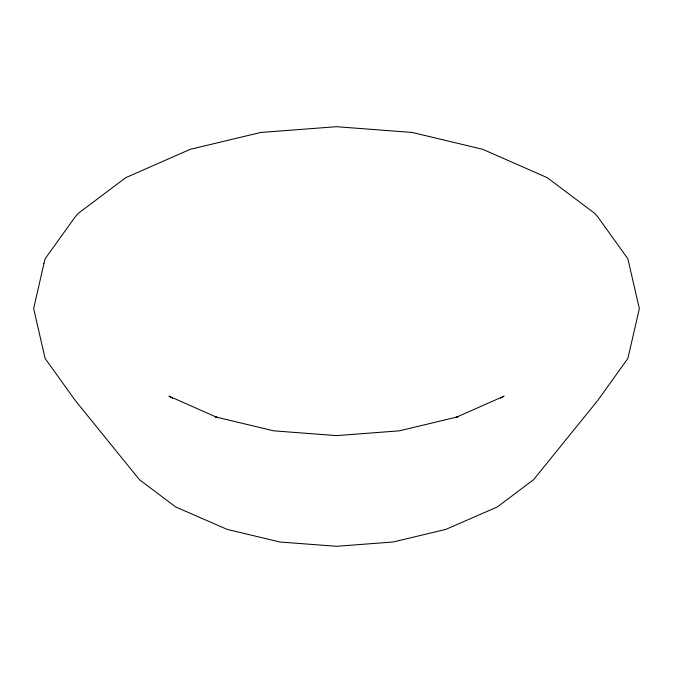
<?xml version="1.0" encoding="UTF-8"?>
<svg xmlns="http://www.w3.org/2000/svg" width="673" height="673" viewBox="0 0 673 673"><rect width="100%" height="100%" fill="white"/><g stroke="black" fill="none" stroke-linecap="round" stroke-linejoin="round"><path stroke-width="1.01" d="M500.434 398.231L504.043 396.128L455.915 417.445M455.907 417.529L457.775 416.848L399.274 430.838L336.5 435.616L273.726 430.838L215.225 416.848L217.093 417.529M217.085 417.445L168.957 396.128L172.566 398.231M43.972 263.37L33.65 308.629L45.133 358.473L75.267 400.477L139.446 479.698L175.611 506.912L227.154 529.39L279.901 542.001L336.5 546.299L393.099 542.001L445.846 529.39L497.389 506.912L533.554 479.698L597.733 400.477L627.867 358.473L639.35 308.629L627.867 258.777L597.733 216.773L594.68 213.341L547.3 177.689L482.751 149.322L412.204 132.455L336.5 126.701L260.796 132.455L190.249 149.322L125.7 177.689L78.32 213.341L75.267 216.773L45.133 258.777L43.972 263.37"/></g></svg>
